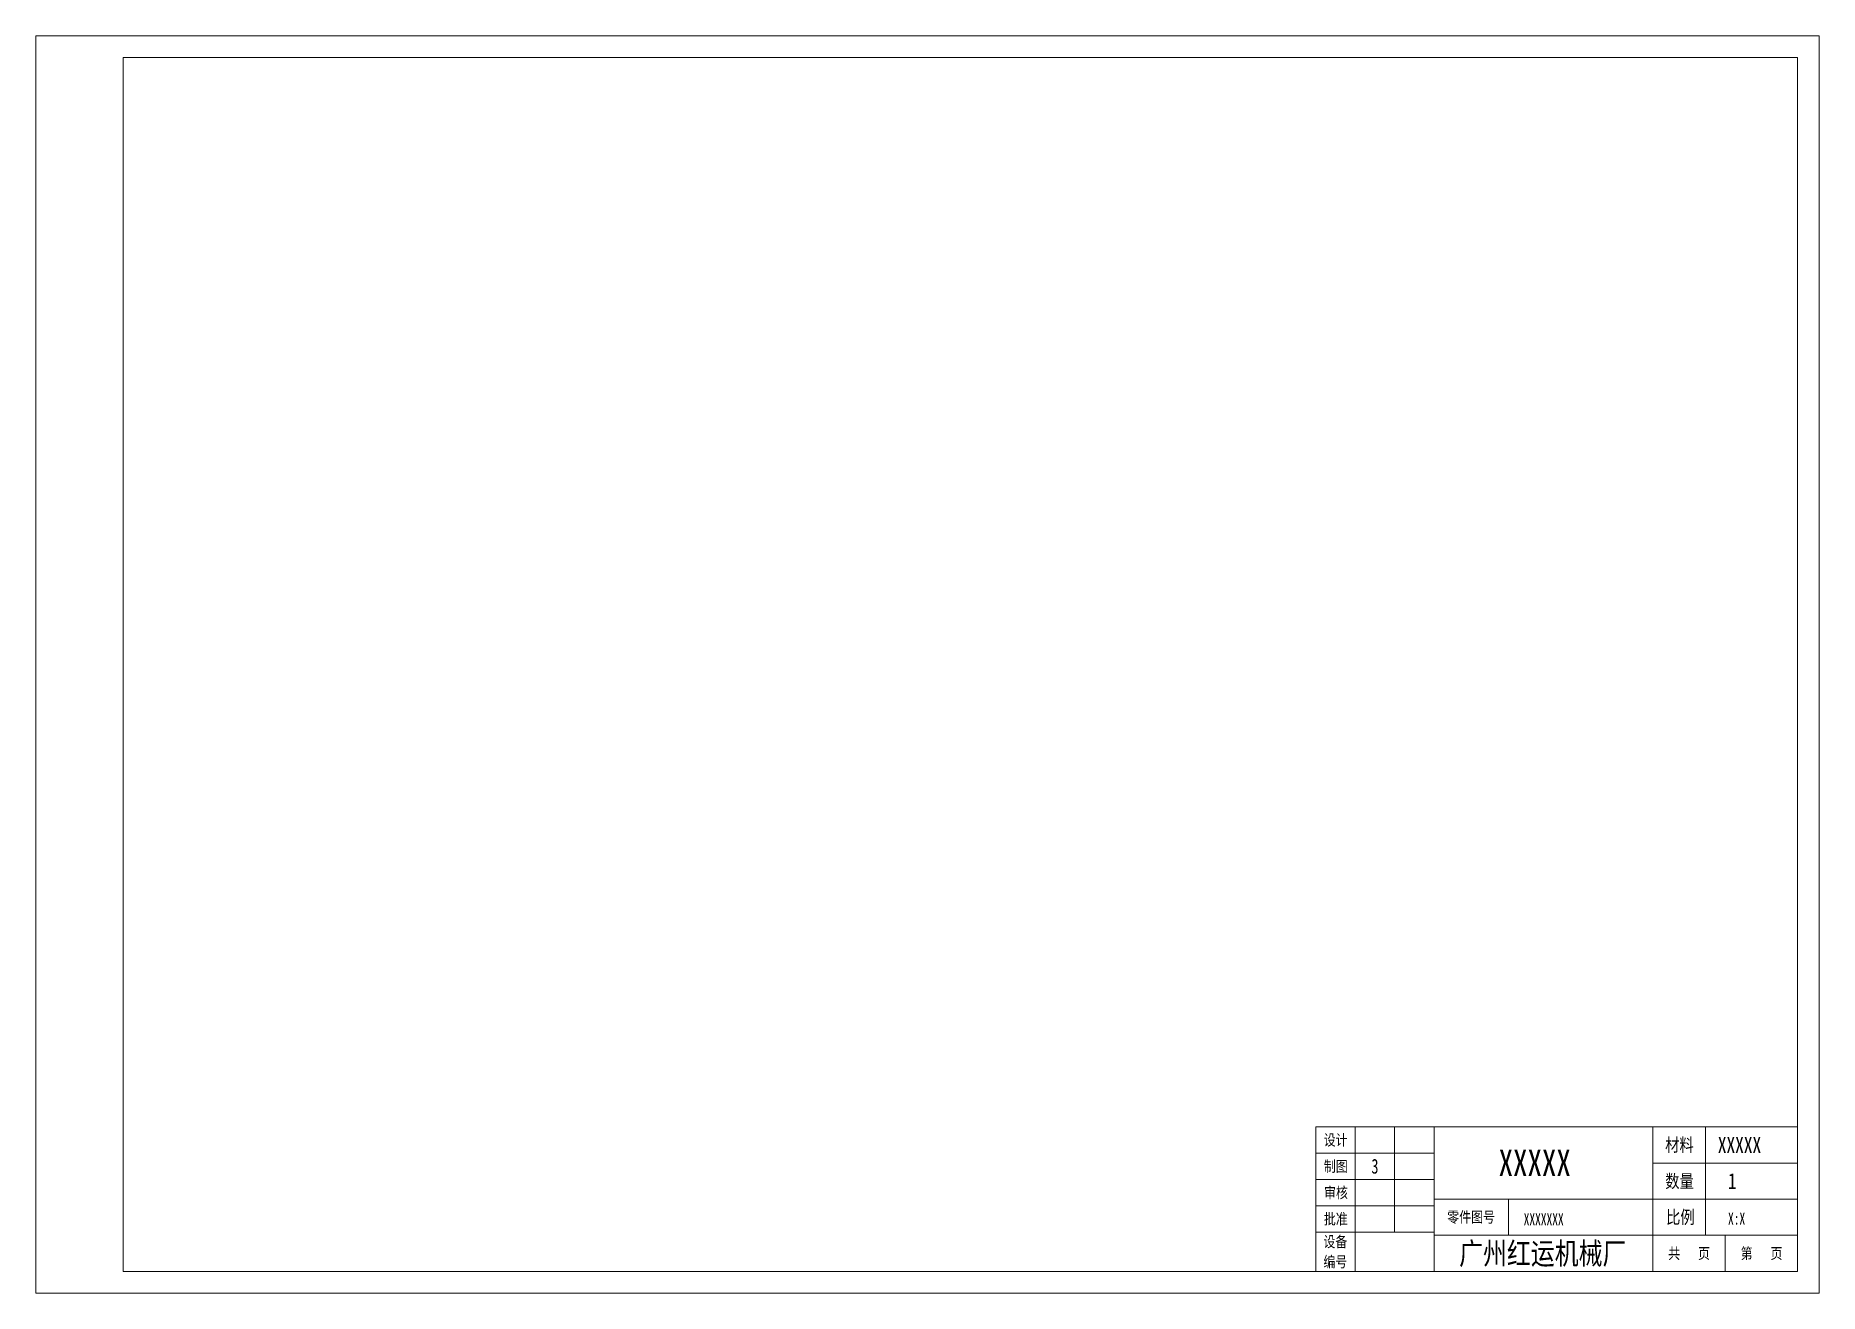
# Paper-space layout 'A3H' of a CAD drawing. Header units: millimetres. Extents: x 0 to 408, y 0 to 287.
import ezdxf

# ---------------------------------------------------------------- set-up
doc = ezdxf.new("R2010")
doc.units = ezdxf.units.MM
doc.header["$LTSCALE"] = 100
doc.layers.get('0').update_dxf_attribs({"lineweight": 20})
doc.layers.add('标注线', color=140, linetype='Continuous', lineweight=13)
doc.styles.add('gcz', font='SIMFANG.TTF', dxfattribs={"width": 0.7})

psp = doc.layouts.new('A3H')

# ---------------------------------------------------------------- linework, layer by layer
for p, q in [((0.2, 287.33), (407.56, 287.33)), ((0.2, 0.19), (0.2, 287.33)), ((407.56, 287.33), (407.56, 0.19)), ((20.15, 282.34), (402.57, 282.34)), ((20.15, 5.18), (20.15, 282.34)), ((402.57, 282.34), (402.57, 5.18)), ((292.57, 38.18), (301.57, 38.18)), ((292.57, 38.18), (292.57, 5.18)), ((402.57, 38.18), (292.57, 38.18)), ((301.57, 38.18), (301.57, 32.18)), ((310.57, 38.18), (310.57, 32.18)), ((319.57, 38.18), (319.57, 5.18)), ((319.57, 38.18), (319.57, 32.18)), ((319.57, 38.18), (369.57, 38.18)), ((369.57, 38.18), (369.57, 21.68)), ((369.57, 38.18), (369.57, 5.18)), ((369.57, 38.18), (381.57, 38.18)), ((381.57, 38.18), (381.57, 21.68)), ((301.57, 32.18), (292.57, 32.18)), ((310.57, 32.18), (301.57, 32.18)), ((301.57, 32.18), (301.57, 26.18)), ((310.57, 32.18), (310.57, 26.18)), ((310.57, 32.18), (310.57, 26.18)), ((319.57, 32.18), (310.57, 32.18)), ((319.57, 32.18), (319.57, 26.18)), ((369.57, 29.93), (402.57, 29.93)), ((301.57, 26.18), (292.57, 26.18)), ((301.57, 26.18), (301.57, 20.18)), ((310.57, 26.18), (301.57, 26.18)), ((310.57, 26.18), (301.57, 26.18)), ((310.57, 26.18), (310.57, 20.18)), ((319.57, 26.18), (310.57, 26.18)), ((319.57, 26.18), (319.57, 20.18)), ((319.57, 21.68), (402.57, 21.68)), ((336.57, 13.43), (336.57, 21.68)), ((369.57, 21.68), (369.57, 5.18)), ((381.57, 21.68), (381.57, 13.43)), ((301.57, 20.18), (292.57, 20.18)), ((310.57, 20.18), (301.57, 20.18)), ((301.57, 20.18), (301.57, 14.18)), ((310.57, 20.18), (310.57, 14.18)), ((319.57, 20.18), (310.57, 20.18)), ((319.57, 20.18), (319.57, 14.18)), ((292.57, 14.18), (319.57, 14.18)), ((301.57, 14.18), (292.57, 14.18)), ((310.57, 14.18), (301.57, 14.18)), ((301.57, 14.18), (301.57, 5.18)), ((319.57, 14.18), (310.57, 14.18)), ((319.57, 13.43), (336.57, 13.43)), ((369.57, 13.43), (319.57, 13.43)), ((369.57, 13.43), (402.57, 13.43)), ((386.07, 13.43), (386.07, 5.18)), ((402.57, 5.18), (20.15, 5.18)), ((407.56, 0.19), (0.2, 0.19))]:
    psp.add_line(p, q)

# ---------------------------------------------------------------- texts
at = {"style": 'gcz', "width": 0.8}
for s, height, p in [('设计', 2.5, (294.36, 33.95)), ('XXXXX', 6.061, (334.31, 26.96)), ('材料', 3, (372.34, 32.58)), ('XXXXX', 3.636, (384.38, 32.25)), ('制图', 2.5, (294.4, 27.94)), ('审核', 2.5, (294.45, 21.93)), ('数量', 3, (372.36, 24.29)), ('1', 3.64, (386.69, 23.98)), ('批准', 2.5, (294.4, 15.92)), ('零件图号', 2.5, (322.58, 16.34)), ('比例', 3, (372.56, 16.08)), ('设备', 2.5, (294.3, 10.73)), ('广州红运机械厂', 5, (325.3, 6.79)), ('编号', 2.5, (294.3, 6.14)), ('共   页', 2.5, (373.05, 8.05)), ('第   页', 2.5, (389.6, 8.05))]:
    psp.add_text(s, height=height, dxfattribs=at).set_placement(p)
at = {"style": 'gcz'}
for s, insert, char_height, width, attachment_point in [('3', (306.07, 29.18), 3.37, 9.0002, 5), ('XXXXXXX', (340.04, 18.48), 2.74, 33.0007, 1), ('X:X', (386.71, 18.62), 2.74, 21.0005, 1)]:
    psp.add_mtext(s, dxfattribs=dict(at, insert=insert, char_height=char_height, width=width, attachment_point=attachment_point))

# ---------------------------------------------------------------- viewports
at = {"layer": '标注线'}
psp.add_viewport(center=(211.36, 143.76), size=(382.42, 277.1632), view_center_point=(20707.961, -2821.572), view_height=2217.30566, dxfattribs=at)

doc.saveas('drawing.dxf')
